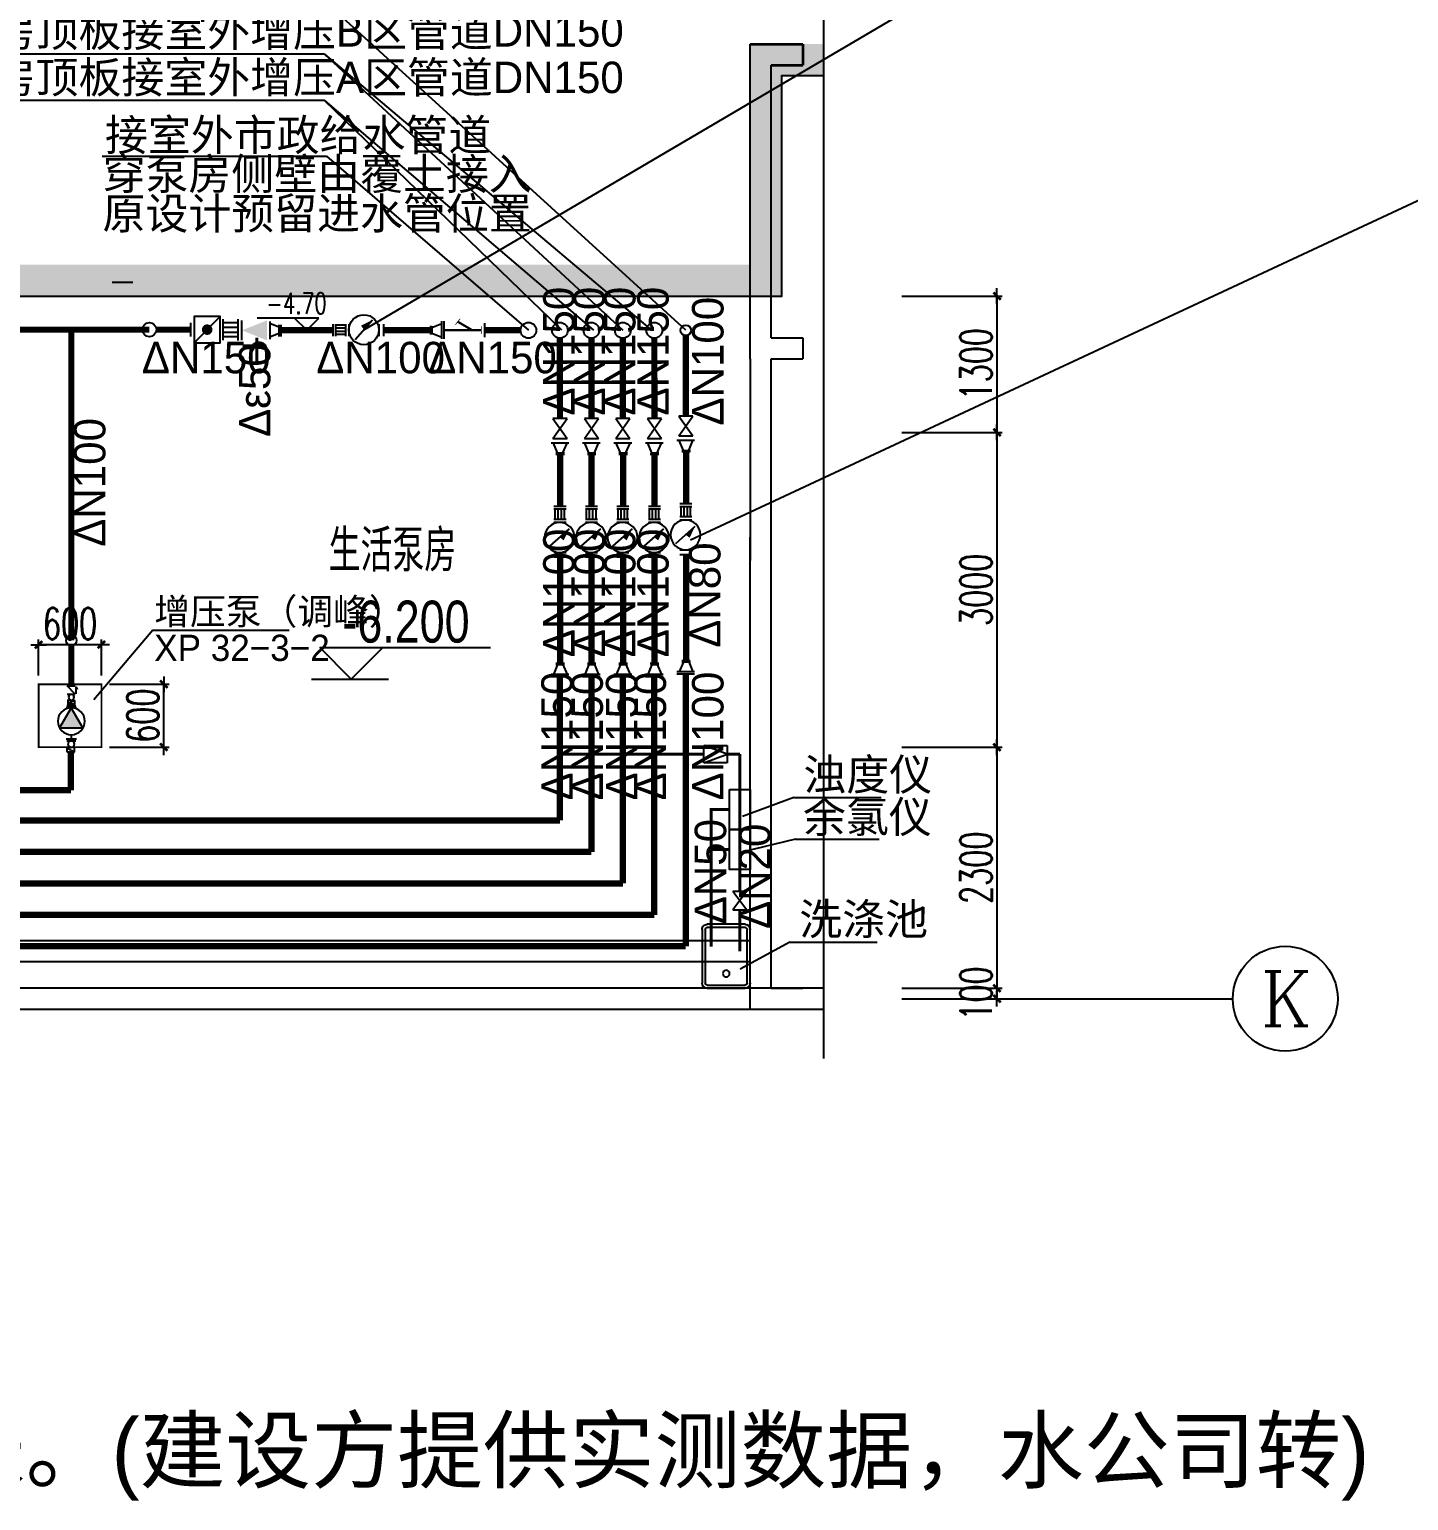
# Model space of a CAD drawing. Header units: millimetres. Extents: x 10779125 to 11142123, y -372083 to -144871.
# Drawn here: x 10981395 to 10994544, y -290511 to -276487 of the extents above; entities that cross this region are included whole.
import ezdxf
from ezdxf.enums import TextEntityAlignment as Align

# ---------------------------------------------------------------- set-up
doc = ezdxf.new("R2010")
doc.units = ezdxf.units.MM
doc.header["$LTSCALE"] = 1000
doc.header["$MEASUREMENT"] = 0
doc.header["$PDSIZE"] = -1
doc.linetypes.add('A-世伦路地下室北区_t3$0$DASH', pattern=[0.35, 0.25, -0.1])
doc.linetypes.add('DASH', pattern=[0.35, 0.25, -0.1])
doc.layers.get('0').update_dxf_attribs({"color": 255, "linetype": 'CONTINUOUS'})
doc.layers.get('Defpoints').update_dxf_attribs({"linetype": 'CONTINUOUS'})
for name, color, linetype in [('8', 8, 'CONTINUOUS'), ('_标注', 7, 'CONTINUOUS'), ('DIM_ELEV', 3, 'CONTINUOUS'), ('GPS-文字', 1, 'CONTINUOUS'), ('PUB_TEXT', 7, 'CONTINUOUS'), ('W_DIM', 4, 'CONTINUOUS'), ('WCSB', 7, 'CONTINUOUS'), ('WP_G_PJ', 7, 'CONTINUOUS'), ('XM-设备阀件', 7, 'CONTINUOUS'), ('中文', 4, 'CONTINUOUS'), ('给水管道', 7, 'CONTINUOUS')]:
    doc.layers.add(name, color=color, linetype=linetype)
doc.layers.add('Pkpm_砼墙', color=3, linetype='CONTINUOUS', lineweight=35)
doc.styles.add('-HZTXTROMANS', font='romans.shx', dxfattribs={"width": 0.8, "bigfont": 'hztxt.shx'})
doc.styles.add('_TCH_AXIS', font='COMPLEX', dxfattribs={"bigfont": 'GBCBIG'})
doc.styles.add('FHZ', font='romans', dxfattribs={"width": 0.67, "bigfont": 'fhztxt'})
doc.styles.add('hz', font='simplex', dxfattribs={"width": 0.7, "bigfont": 'hztxt'})
doc.styles.get("Standard").update_dxf_attribs({"font": 'symbol.ttf'})
doc.styles.add('暖通', font='bzxw.shx', dxfattribs={"width": 0.8, "bigfont": 'bzhz.shx'})
doc.dimstyles.new('DIMN-CD100', dxfattribs={"dimtxt": 300, "dimasz": 0.5, "dimexe": 50, "dimexo": 0, "dimgap": 50, "dimtad": 1, "dimdec": 0, "dimrnd": 5, "dimzin": 0, "dimdsep": 46, "dimtxsty": 'FHZ', "dimblk1": '_DIMX', "dimblk2": '_DIMX', "dimsah": 1, "dimcen": 0.09, "dimclrt": 7, "dimazin": 0, "dimtfac": 1, "dimtdec": 0, "dimtix": 1, "dimtmove": 2, "dimatfit": 3, "dimldrblk": '_DIMX', "dimfxl": 0, "dimtolj": 1, "dimtzin": 0, "dimarcsym": 0})

# ---------------------------------------------------------------- blocks, each defined once
blk = doc.blocks.new('12')
h = blk.add_hatch(color=0)
h.paths.add_polyline_path([(107, -112, 0.563664), (96, -119, 0.279047), (100, -126)])
h.paths.add_polyline_path([(100, -126, 0.563664), (111, -119, 0.279047), (107, -112)])
at = {"color": 0}
for p, q in [((49, -223), (158, -15)), ((49, -15), (158, -15)), ((49, -119), (49, -15)), ((49, -119), (49, -223)), ((49, -223), (158, -223)), ((158, -119), (158, -15)), ((158, -119), (158, -223))]:
    blk.add_line(p, q, dxfattribs=at)
blk.add_circle((103, -119), 7.62, dxfattribs=at)
blk = doc.blocks.new('zengya')
at = {"layer": 'XM-设备阀件'}
blk.add_hatch(color=256, dxfattribs=at).paths.add_polyline_path([(304, 226), (489, -95), (118, -95)])
h = blk.add_hatch(color=256, dxfattribs=at)
edge = h.paths.add_edge_path()
edge.add_ellipse((308, -449), major_axis=(-3.02, -3.02), ratio=1, start_angle=342.2798, end_angle=694.8949)
edge.add_ellipse((308, -449), major_axis=(-3.02, -3.02), ratio=1, start_angle=334.8949, end_angle=342.2798)
at = {"layer": 'W_DIM', "const_width": 30}
blk.add_lwpolyline([(-176, -401), (-176, 599), (824, 599), (824, -401)], close=True, dxfattribs=at)
at = {"layer": 'XM-设备阀件'}
for p, q in [((240, 444), (367, 572)), ((367, 572), (240, 572)), ((373, 262), (234, 262)), ((367, 444), (240, 444)), ((367, 279), (240, 279)), ((304, 342), (241, 342)), ((304, 342), (367, 342)), ((386, 232), (221, 232)), ((304, 197), (304, 232)), ((304, -202), (304, -268)), ((386, -268), (221, -268)), ((373, -298), (234, -298)), ((252, -479), (252, -419)), ((252, -479), (306, -451)), ((311, -447), (366, -419)), ((368, -479), (368, -419)), ((310, -479), (252, -479)), ((310, -479), (368, -479))]:
    blk.add_line(p, q, dxfattribs=at)
blk.add_lwpolyline([(225, 449), (225, 554), (212, 513)], dxfattribs=at)
blk.add_lwpolyline([(304, 226), (489, -95), (118, -95)], close=True, dxfattribs=at)
for centre, radius in [((304, 393), 45), ((304, 12), 214), ((304, -350), 52.5)]:
    blk.add_circle(centre, radius, dxfattribs=at)
at = {"layer": 'XM-设备阀件', "xscale": 0.5120000001043081, "yscale": 0.5119999999878928, "zscale": 0.5120000000000001, "rotation": 270}
blk.add_blockref('12', (365, 367), dxfattribs=at)
blk = doc.blocks.new('$VA034_1')
for p, q in [((-0.478, 0.603), (0.468, 0.603)), ((0.468, 0.603), (0.034, 0.802)), ((0.034, 0.802), (0.034, 0.593)), ((0.5, 0.4), (0.5, -0.4))]:
    blk.add_line(p, q)
blk.add_lwpolyline([(0.5, 0, 0, 0.8, 0), (-0.5, 0, 0.8, 0.8, 0)], format="xyseb")
at = {"width": 0.7, "flags": 1}
for tag, p in [('UNIT', (0.499, 0.001)), ('SPEC', (0.499, 0)), ('WHAT', (0.499, -0.002))]:
    blk.add_attdef(tag, p, '', height=0.001, dxfattribs=at)
blk = doc.blocks.new('$QC035_1')
blk.add_line((-93, -93), (93, 93))
blk.add_lwpolyline([(93, 93, 0, 50, 0), (-13, 22, 50, 50, 0)], format="xyseb")
blk.add_circle((0, 0), 150)
at = {"style": 'hz', "flags": 1}
for tag in ['UNIT', 'WHAT', 'SPEC']:
    blk.add_attdef(tag, (0, 0), '', height=0.001, dxfattribs=at)
blk = doc.blocks.new('$VA035_1')
for points, const_width in [([(-250, 0), (250, 0)], 30), ([(-250, -50), (-250, 50)], 10), ([(-128, 0), (67, -114)], 30), ([(250, -50), (250, 50)], 10), ([(35, -154), (99, -74)], 10)]:
    blk.add_lwpolyline(points, dxfattribs=dict(const_width=const_width))
at = {"flags": 1}
for tag in ['UNIT', 'WHAT', 'SPEC']:
    blk.add_attdef(tag, (0, 0), '', height=0.001, dxfattribs=at)
blk = doc.blocks.new('$VA004_1')
blk.add_lwpolyline([(-0.5, 0.5), (0.5, 0.5), (0.5, -0.5), (-0.5, -0.5), (-0.5, 0.5), (0.5, -0.5)])
at = {"const_width": 0.2}
blk.add_lwpolyline([(-0.1, 0, 1), (0.1, 0, 1)], format="xyb", close=True, dxfattribs=at)
at = {"width": 0.7, "flags": 1}
for tag, p in [('UNIT', (-0.027, 0.22)), ('SPEC', (-0.027, 0.218)), ('WHAT', (-0.027, 0.216))]:
    blk.add_attdef(tag, p, '', height=0.001, dxfattribs=at)
blk = doc.blocks.new('$WC_4')
for p, q in [((-255, 460), (255, 460)), ((-255, 430), (255, 430)), ((-305, 50), (-305, 410)), ((-275, 50), (-275, 410)), ((275, 410), (275, 50)), ((305, 410), (305, 50)), ((255, 30), (-255, 30)), ((255, 0), (-255, 0))]:
    blk.add_line(p, q)
blk.add_circle((-165, 230), 32.5)
for centre, radius, start, end in [((-255, 410), 50, 90, 180), ((-255, 410), 20, 90, 180), ((255, 410), 50, 0, 90), ((255, 410), 20, 0, 90), ((-255, 50), 50, 180, 270), ((-255, 50), 20, 180, 270), ((255, 50), 20, 270, 0), ((255, 50), 50, 270, 0)]:
    blk.add_arc(centre, radius, start, end)
at = {"style": 'hz', "width": 0.7, "flags": 1}
for tag in ['UNIT', 'WHAT', 'SPEC']:
    blk.add_attdef(tag, (0, 0), '', height=0.01, dxfattribs=at)
blk = doc.blocks.new('_DIMX')
at = {"color": 8}
blk.add_line((-150, 0), (150, 0), dxfattribs=at)
at = {"color": 8, "const_width": 50}
blk.add_lwpolyline([(-70, -70), (70, 70)], dxfattribs=at)
blk = doc.blocks.new('*D166')
at = {"layer": '_标注', "color": 0, "lineweight": -2, "transparency": 16777216}
for p, q in [((10982158, -282729), (10982726, -282729)), ((10982676, -282729), (10982676, -282728)), ((10982676, -283329), (10982676, -282729)), ((10982158, -283329), (10982726, -283329)), ((10982676, -283330), (10982676, -283330))]:
    blk.add_line(p, q, dxfattribs=at)
at = {"layer": 'Defpoints', "color": 0, "lineweight": -2, "transparency": 16777216}
for p in [(10982158, -282729, 0), (10982676, -282729), (10982158, -283329, 0)]:
    blk.add_point(p, dxfattribs=at)
at = {"layer": '_标注', "color": 0, "lineweight": -2, "transparency": 16777216, "xscale": 0.5, "yscale": 0.5, "zscale": 0.5}
for p, rotation in [((10982676, -282729), 270), ((10982676, -283329), 90)]:
    blk.add_blockref('_DIMX', p, dxfattribs=dict(at, rotation=rotation))
at = {"layer": '_标注', "color": 7, "transparency": 16777216, "insert": (10982476, -283029), "char_height": 300, "attachment_point": 5, "rotation": 90, "style": 'FHZ'}
blk.add_mtext('\\A1;600', dxfattribs=at)
blk = doc.blocks.new('*D167')
at = {"layer": '_标注', "color": 0, "lineweight": -2, "transparency": 16777216}
for p, q in [((10981482, -282352), (10981481, -282352)), ((10981482, -282646), (10981482, -282302)), ((10982082, -282352), (10981482, -282352)), ((10982082, -282646), (10982082, -282302)), ((10982083, -282352), (10982083, -282352))]:
    blk.add_line(p, q, dxfattribs=at)
at = {"layer": 'Defpoints', "color": 0, "lineweight": -2, "transparency": 16777216}
for p in [(10981482, -282352), (10981482, -282646, 0), (10982082, -282646)]:
    blk.add_point(p, dxfattribs=at)
at = {"layer": '_标注', "color": 0, "lineweight": -2, "transparency": 16777216, "xscale": 0.5, "yscale": 0.5, "zscale": 0.5}
blk.add_blockref('_DIMX', (10981482, -282352), dxfattribs=at)
at = {"layer": '_标注', "color": 0, "lineweight": -2, "transparency": 16777216, "xscale": 0.5, "yscale": 0.5, "zscale": 0.5, "rotation": 180}
blk.add_blockref('_DIMX', (10982082, -282352), dxfattribs=at)
at = {"layer": '_标注', "color": 7, "transparency": 16777216, "insert": (10981782, -282152), "char_height": 300, "attachment_point": 5, "style": 'FHZ'}
blk.add_mtext('\\A1;600', dxfattribs=at)

msp = doc.modelspace()

# ---------------------------------------------------------------- linework, layer by layer
at = {"color": 4}
for p, q in [((10984208.7, -276721.8, 0), (10980197.1, -276721.8, 0)), ((10984208.7, -276721.8, 0), (10987052.8, -279355.4, 0)), ((10984208.7, -277164.9, 0), (10980197.1, -277164.9, 0)), ((10984208.7, -277164.9, 0), (10986772.4, -279355.4, 0)), ((10982089.8, -277696.5, 0), (10984226.4, -277696.5, 0)), ((10982570.5, -282212.4, 0), (10982008.5, -282877.2, 0)), ((10982570.5, -282212.4, 0), (10983870.5, -282212.4, 0))]:
    msp.add_line(p, q, dxfattribs=at)
for p, q in [((10982934.8, -279414.7, 0), (10982934.8, -279283.6, 0)), ((10985326.4, -279437.1, 0), (10985326.4, -279268, 0)), ((10985348.3, -279437.1, 0), (10985348.3, -279268, 0)), ((10987586.6, -280172.5, 0), (10987720.6, -280360.9, 0)), ((10987586.6, -280360.9, 0), (10987720.6, -280172.5, 0)), ((10986386.6, -280197.5, 0), (10986520.6, -280385.9, 0)), ((10986386.6, -280385.9, 0), (10986520.6, -280197.5, 0)), ((10986686.6, -280197.5, 0), (10986820.6, -280385.9, 0)), ((10986686.6, -280385.9, 0), (10986820.6, -280197.5, 0)), ((10986986.6, -280197.5, 0), (10987120.6, -280385.9, 0)), ((10986986.6, -280385.9, 0), (10987120.6, -280197.5, 0)), ((10987286.6, -280197.5, 0), (10987420.6, -280385.9, 0)), ((10987286.6, -280385.9, 0), (10987420.6, -280197.5, 0)), ((10986537.3, -280429.9, 0), (10986368.2, -280429.9, 0)), ((10986837.3, -280429.9, 0), (10986668.2, -280429.9, 0)), ((10987137.3, -280429.9, 0), (10986968.2, -280429.9, 0)), ((10987437.3, -280429.9, 0), (10987268.2, -280429.9, 0)), ((10987737.3, -280404.9, 0), (10987568.2, -280404.9, 0)), ((10986537.3, -282635.3, 0), (10986368.2, -282635.3, 0)), ((10986537.3, -282657.3, 0), (10986368.2, -282657.3, 0)), ((10986837.3, -282635.3, 0), (10986668.2, -282635.3, 0)), ((10986837.3, -282657.3, 0), (10986668.2, -282657.3, 0)), ((10987137.3, -282635.3, 0), (10986968.2, -282635.3, 0)), ((10987137.3, -282657.3, 0), (10986968.2, -282657.3, 0)), ((10987437.3, -282635.3, 0), (10987268.2, -282635.3, 0)), ((10987437.3, -282657.3, 0), (10987268.2, -282657.3, 0)), ((10987737.3, -282610.3, 0), (10987568.2, -282610.3, 0)), ((10987737.3, -282632.3, 0), (10987568.2, -282632.3, 0)), ((10987825.2, -283312.1, 0), (10988048.2, -283312.1, 0)), ((10987825.2, -283479.3, 0), (10987825.2, -283312.1, 0)), ((10988048.2, -283395.7, 0), (10987825.2, -283312.1, 0)), ((10987825.2, -283479.3, 0), (10988048.2, -283395.7, 0)), ((10988048.2, -283312.1, 0), (10988048.2, -283479.3, 0)), ((10988235.7, -284700.4, 0), (10988100.7, -284880.4, 0)), ((10988100.7, -284700.4, 0), (10988235.7, -284880.4, 0)), ((10988100.7, -284700.4, 0), (10988235.7, -284700.4, 0)), ((10988100.7, -284880.4, 0), (10988235.7, -284880.4, 0)), ((10988100.7, -284880.4, 0), (10988235.7, -284880.4, 0))]:
    msp.add_line(p, q)
at = {"linetype": 'ByBlock'}
for p, q in [((10986386.6, -280385.9, 0), (10986520.6, -280385.9, 0)), ((10986686.6, -280385.9, 0), (10986820.6, -280385.9, 0)), ((10986986.6, -280385.9, 0), (10987120.6, -280385.9, 0)), ((10987286.6, -280385.9, 0), (10987420.6, -280385.9, 0)), ((10987586.6, -280360.9, 0), (10987720.6, -280360.9, 0))]:
    msp.add_line(p, q, dxfattribs=at)
at = {"color": 7}
msp.add_line((10988048.2, -283479.3, 0), (10987825.2, -283479.3, 0), dxfattribs=at)
at = {"color": 4, "elevation": 0}
for points in [[(10987652.8, -279355.4), (10984201.7, -276213.2)], [(10984208.7, -276721.8), (10987325.2, -279355.4)], [(10986470.6, -279355.4), (10984208.7, -277164.9)], [(10984226.4, -277696.5), (10986152.8, -279355.4)]]:
    msp.add_lwpolyline(points, dxfattribs=at)
at = {"color": 3, "const_width": 30, "elevation": 0}
for points in [[(10987825.2, -283395.7), (10986452.8, -283395.7)], [(10988168.2, -283395.7), (10988048.2, -283395.7)], [(10988168.2, -284700.4), (10988168.2, -283395.7)], [(10988168.2, -285274.7), (10988168.2, -284880.4)]]:
    msp.add_lwpolyline(points, dxfattribs=at)
at = {"layer": '8', "color": 8}
for p, q in [((10988268.2, -279627.3, 0), (10988268.2, -276627.3, 0)), ((10988468.2, -279427.3, 0), (10988468.2, -276827.3, 0)), ((10982382.5, -278898.5, 0), (10982182.5, -278898.5, 0)), ((10988468.2, -279427.3, 0), (10988768.2, -279427.3, 0)), ((10988768.2, -279427.3, 0), (10988768.2, -279627.3, 0)), ((10988468.2, -279627.3, 0), (10988768.2, -279627.3, 0)), ((10988268.2, -285827.3, 0), (10988268.2, -281327.3, 0)), ((10988468.2, -285627.3, 0), (10988468.2, -281327.3, 0)), ((10988968.2, -285627.3, 0), (10973805.7, -285627.3, 0)), ((10988468.2, -285627.3, 0), (10988768.2, -285627.3, 0)), ((10988968.2, -285827.3, 0), (10988968.2, -285627.3, 0)), ((10989713, -285727.3, 0), (10992868.5, -285727.3, 0)), ((10973748, -285827.3, 0), (10988968.2, -285827.3, 0)), ((10988268.2, -285827.3, 0), (10988768.2, -285827.3, 0))]:
    msp.add_line(p, q, dxfattribs=at)
at = {"layer": '8', "color": 8, "linetype": 'DASH', "ltscale": 200}
for p, q in [((10958082.5, -285172.2, 0), (10988268.2, -285172.2, 0)), ((10975202.2, -285372.2, 0), (10988268.2, -285372.2, 0))]:
    msp.add_line(p, q, dxfattribs=at)
at = {"layer": '8', "color": 8, "elevation": 0}
for points in [[(10988968.2, -286298.2), (10988968.2, -276070)], [(10973048.2, -277405.7), (10973048.2, -279029), (10988568.2, -279029), (10988568.2, -276927.3), (10988968.2, -276927.3)], [(10988268.2, -279627.3), (10988268.2, -281550.7)], [(10988468.2, -281327.3), (10988468.2, -279627.3)]]:
    msp.add_lwpolyline(points, dxfattribs=at)
at = {"layer": '8', "color": 8, "const_width": 300, "elevation": 0}
msp.add_lwpolyline([(10973198.2, -277405.7), (10973198.2, -278879), (10988418.2, -278879), (10988418.2, -276777.3), (10988968.2, -276777.3)], dxfattribs=at)
at = {"layer": '8', "color": 8}
msp.add_circle((10993368.5, -285727.3, 0), 500, dxfattribs=at)
at = {"layer": '_标注'}
for p, q in [((10984584, -279350.2, 0), (10998464.7, -271191.9)), ((10987696.4, -281351.2), (10999398.1, -275894)), ((10989713, -279029, 0), (10990669.8, -279029, 0)), ((10990619.8, -279029.5, 0), (10990619.8, -280328.6, 0)), ((10989713, -280329.1, 0), (10990669.8, -280329.1, 0)), ((10989713, -280329.1, 0), (10990669.8, -280329.1, 0)), ((10990619.8, -280329.6, 0), (10990619.8, -283328.6, 0)), ((10989713, -283329.1, 0), (10990669.8, -283329.1, 0)), ((10989713, -283329.1, 0), (10990669.8, -283329.1, 0)), ((10990619.8, -283329.6, 0), (10990619.8, -285626.8, 0)), ((10989713, -285627.3, 0), (10990669.8, -285627.3, 0)), ((10989713, -285627.3, 0), (10990669.8, -285627.3, 0)), ((10990619.8, -285626.8, 0), (10990619.8, -285626.3, 0)), ((10990619.8, -285627.3, 0), (10990619.8, -285727.3, 0)), ((10989713, -285727.3, 0), (10990669.8, -285727.3, 0)), ((10990619.8, -285727.8, 0), (10990619.8, -285728.3, 0))]:
    msp.add_line(p, q, dxfattribs=at)
at = {"layer": 'DIM_ELEV'}
for p, q in [((10984154.3, -279239.8, 0), (10983566.2, -279239.8, 0)), ((10984039.1, -279355, 0), (10983923.9, -279239.8, 0)), ((10984039.1, -279355, 0), (10984154.3, -279239.8, 0))]:
    msp.add_line(p, q, dxfattribs=at)
at = {"layer": 'GPS-文字', "linetype": 'Continuous'}
for p, q in [((10984463, -282680.4, 0), (10984163, -282380.4, 0)), ((10984163, -282380.4, 0), (10985792.4, -282380.4, 0)), ((10984463, -282680.4, 0), (10984763, -282380.4, 0)), ((10984083.7, -282680.4, 0), (10984818.3, -282680.4, 0))]:
    msp.add_line(p, q, dxfattribs=at)
at = {"layer": 'Pkpm_砼墙'}
for p, q in [((10988268.2, -276627.3, 0), (10988768.2, -276627.3, 0)), ((10988768.2, -276627.3, 0), (10988768.2, -276827.3, 0)), ((10988468.2, -276827.3, 0), (10988768.2, -276827.3, 0))]:
    msp.add_line(p, q, dxfattribs=at)
at = {"layer": 'W_DIM', "color": 7}
for p, q in [((10983687.7, -279272.5, 0), (10983687.7, -279438.7, 0)), ((10983773.3, -279326.1, 0), (10983687.7, -279290.2, 0)), ((10983773.7, -279303.8, 0), (10983773.7, -279414.7, 0)), ((10983791.2, -279303.8, 0), (10983791.2, -279414.7, 0)), ((10984287, -279295.7, 0), (10984287, -279411, 0)), ((10984440.2, -279295.7, 0), (10984440.2, -279411, 0)), ((10984726.7, -279295.7, 0), (10984726.7, -279411, 0)), ((10984770.7, -279295.7, 0), (10984770.7, -279411, 0)), ((10985219.6, -279314.3, 0), (10985219.6, -279395.7, 0)), ((10985231.6, -279329.9, 0), (10985326.4, -279290.2, 0)), ((10985231.6, -279314.9, 0), (10985231.6, -279396.3, 0)), ((10985231.6, -279329.9, 0), (10985231.6, -279381.3, 0)), ((10985735.5, -279422.4, 0), (10985735.5, -279288.4, 0)), ((10983773.3, -279385.1, 0), (10983687.7, -279421, 0)), ((10985231.6, -279381.3, 0), (10985326.4, -279421, 0)), ((10987720.6, -280172.5, 0), (10987586.6, -280172.5, 0)), ((10986520.6, -280197.5, 0), (10986386.6, -280197.5, 0)), ((10986820.6, -280197.5, 0), (10986686.6, -280197.5, 0)), ((10987120.6, -280197.5, 0), (10986986.6, -280197.5, 0)), ((10987420.6, -280197.5, 0), (10987286.6, -280197.5, 0)), ((10986430.1, -280524.7, 0), (10986390.4, -280429.9, 0)), ((10986481.5, -280524.7, 0), (10986521.2, -280429.9, 0)), ((10986730.1, -280524.7, 0), (10986690.4, -280429.9, 0)), ((10986781.5, -280524.7, 0), (10986821.2, -280429.9, 0)), ((10987030.1, -280524.7, 0), (10986990.4, -280429.9, 0)), ((10987081.5, -280524.7, 0), (10987121.2, -280429.9, 0)), ((10987330.1, -280524.7, 0), (10987290.4, -280429.9, 0)), ((10987381.5, -280524.7, 0), (10987421.2, -280429.9, 0)), ((10987630.1, -280499.7, 0), (10987590.4, -280404.9, 0)), ((10987681.5, -280499.7, 0), (10987721.2, -280404.9, 0)), ((10986414.5, -280536.7, 0), (10986495.9, -280536.7, 0)), ((10986415.1, -280524.7, 0), (10986496.5, -280524.7, 0)), ((10986430.1, -280524.7, 0), (10986481.5, -280524.7, 0)), ((10986714.5, -280536.7, 0), (10986795.9, -280536.7, 0)), ((10986715.1, -280524.7, 0), (10986796.5, -280524.7, 0)), ((10986730.1, -280524.7, 0), (10986781.5, -280524.7, 0)), ((10987014.5, -280536.7, 0), (10987095.9, -280536.7, 0)), ((10987015.1, -280524.7, 0), (10987096.5, -280524.7, 0)), ((10987030.1, -280524.7, 0), (10987081.5, -280524.7, 0)), ((10987314.5, -280536.7, 0), (10987395.9, -280536.7, 0)), ((10987315.1, -280524.7, 0), (10987396.5, -280524.7, 0)), ((10987330.1, -280524.7, 0), (10987381.5, -280524.7, 0)), ((10987614.5, -280511.7, 0), (10987695.9, -280511.7, 0)), ((10987615.1, -280499.7, 0), (10987696.5, -280499.7, 0)), ((10987630.1, -280499.7, 0), (10987681.5, -280499.7, 0)), ((10987595.9, -281007.4, 0), (10987711.2, -281007.4, 0)), ((10986395.9, -281032.4, 0), (10986511.2, -281032.4, 0)), ((10986695.9, -281032.4, 0), (10986811.2, -281032.4, 0)), ((10986995.9, -281032.4, 0), (10987111.2, -281032.4, 0)), ((10987295.9, -281032.4, 0), (10987411.2, -281032.4, 0)), ((10987595.9, -281160.7, 0), (10987711.2, -281160.7, 0)), ((10986395.9, -281185.7, 0), (10986511.2, -281185.7, 0)), ((10986695.9, -281185.7, 0), (10986811.2, -281185.7, 0)), ((10986995.9, -281185.7, 0), (10987111.2, -281185.7, 0)), ((10987295.9, -281185.7, 0), (10987411.2, -281185.7, 0)), ((10987595.9, -281447.1, 0), (10987711.2, -281447.1, 0)), ((10986395.9, -281472.1, 0), (10986511.2, -281472.1, 0)), ((10986395.9, -281516.1, 0), (10986511.2, -281516.1, 0)), ((10986695.9, -281472.1, 0), (10986811.2, -281472.1, 0)), ((10986695.9, -281516.1, 0), (10986811.2, -281516.1, 0)), ((10986995.9, -281472.1, 0), (10987111.2, -281472.1, 0)), ((10986995.9, -281516.1, 0), (10987111.2, -281516.1, 0)), ((10987295.9, -281472.1, 0), (10987411.2, -281472.1, 0)), ((10987295.9, -281516.1, 0), (10987411.2, -281516.1, 0)), ((10987595.9, -281491.1, 0), (10987711.2, -281491.1, 0)), ((10986430.1, -282540.6, 0), (10986390.4, -282635.3, 0)), ((10986414.5, -282528.6, 0), (10986495.9, -282528.6, 0)), ((10986415.1, -282540.6, 0), (10986496.5, -282540.6, 0)), ((10986430.1, -282540.6, 0), (10986481.5, -282540.6, 0)), ((10986481.5, -282540.6, 0), (10986521.2, -282635.3, 0)), ((10986730.1, -282540.6, 0), (10986690.4, -282635.3, 0)), ((10986714.5, -282528.6, 0), (10986795.9, -282528.6, 0)), ((10986715.1, -282540.6, 0), (10986796.5, -282540.6, 0)), ((10986730.1, -282540.6, 0), (10986781.5, -282540.6, 0)), ((10986781.5, -282540.6, 0), (10986821.2, -282635.3, 0)), ((10987030.1, -282540.6, 0), (10986990.4, -282635.3, 0)), ((10987014.5, -282528.6, 0), (10987095.9, -282528.6, 0)), ((10987015.1, -282540.6, 0), (10987096.5, -282540.6, 0)), ((10987030.1, -282540.6, 0), (10987081.5, -282540.6, 0)), ((10987081.5, -282540.6, 0), (10987121.2, -282635.3, 0)), ((10987330.1, -282540.6, 0), (10987290.4, -282635.3, 0)), ((10987314.5, -282528.6, 0), (10987395.9, -282528.6, 0)), ((10987315.1, -282540.6, 0), (10987396.5, -282540.6, 0)), ((10987330.1, -282540.6, 0), (10987381.5, -282540.6, 0)), ((10987381.5, -282540.6, 0), (10987421.2, -282635.3, 0)), ((10987630.1, -282515.6, 0), (10987590.4, -282610.3, 0)), ((10987614.5, -282503.6, 0), (10987695.9, -282503.6, 0)), ((10987615.1, -282515.6, 0), (10987696.5, -282515.6, 0)), ((10987630.1, -282515.6, 0), (10987681.5, -282515.6, 0)), ((10987681.5, -282515.6, 0), (10987721.2, -282610.3, 0))]:
    msp.add_line(p, q, dxfattribs=at)
at = {"layer": 'W_DIM'}
for p, q in [((10988683.9, -283810.2, 0), (10988192.2, -283989.4, 0)), ((10988683.9, -283810.2, 0), (10989516.9, -283810.2, 0)), ((10988698.1, -284207, 0), (10988198.5, -284325.8, 0)), ((10988698.1, -284207, 0), (10989497.6, -284207, 0)), ((10988644.6, -285188.6, 0), (10988171.3, -285446.2, 0)), ((10988644.6, -285188.6, 0), (10989477.6, -285188.6, 0))]:
    msp.add_line(p, q, dxfattribs=at)
at = {"layer": 'W_DIM', "color": 4, "const_width": 60, "elevation": 0}
for points in [[(10982538.5, -279349.2), (10962964, -279349.2)], [(10981794.5, -282311.8), (10981794.5, -279349.2)], [(10982605.5, -279349.2), (10982934.8, -279349.2)], [(10983791.2, -279355), (10984287, -279355)], [(10984770.7, -279355), (10985219.6, -279355)], [(10986077.8, -279355.4), (10985735.5, -279355.4)], [(10986453.6, -280197.5), (10986452.8, -279430.4)], [(10986753.6, -280197.5), (10986752.8, -279430.4)], [(10987053.6, -280197.5), (10987052.8, -279430.4)], [(10987353.6, -280197.5), (10987352.8, -279430.4)], [(10987653.6, -280172.5), (10987652.8, -279405.4)], [(10986455.2, -280536.7), (10986455.2, -281032.4)], [(10986755.2, -280536.7), (10986755.2, -281032.4)], [(10987055.2, -280536.7), (10987055.2, -281032.4)], [(10987355.2, -280536.7), (10987355.2, -281032.4)], [(10987655.2, -280511.7), (10987655.2, -281007.4)], [(10986455.2, -281516.1), (10986455.2, -282528.6)], [(10986755.2, -281516.1), (10986755.2, -282528.6)], [(10987055.2, -281516.1), (10987055.2, -282528.6)], [(10987355.2, -281516.1), (10987355.2, -282528.6)], [(10987655.2, -281491.1), (10987655.2, -282503.6)], [(10981794.5, -282745.6), (10981794.5, -282361.8)], [(10986452.8, -282657.3), (10986452.8, -284027.3)], [(10986752.8, -282657.3), (10986752.8, -284327.3)], [(10987052.8, -282657.3), (10987052.8, -284627.3)], [(10987352.8, -282657.3), (10987352.8, -284927.3)], [(10987652.8, -282632.3), (10987652.8, -285227.3)], [(10981790.8, -283376), (10981790.8, -283739.5)], [(10976882.5, -283739.5), (10981790.8, -283739.5)], [(10968878.3, -284027.3), (10986452.8, -284027.3)], [(10968213.2, -284327.3), (10986752.8, -284327.3)], [(10964878.3, -284627.3), (10987052.8, -284627.3)], [(10964213.2, -284927.3), (10987352.8, -284927.3)], [(10960876.2, -285227.3), (10987652.8, -285227.3)]]:
    msp.add_lwpolyline(points, dxfattribs=at)
at = {"layer": 'W_DIM', "color": 2, "linetype": 'A-世伦路地下室北区_t3$0$DASH', "ltscale": 50, "const_width": 30, "elevation": 0}
for points in [[(10983562.5, -279424.8), (10983562.5, -279652.2)], [(10988068.2, -283923.8), (10987894.8, -283923.8), (10987894.8, -285230.2)], [(10988068.2, -284303.8), (10987894.8, -284303.8)]]:
    msp.add_lwpolyline(points, dxfattribs=at)
at = {"layer": 'W_DIM', "elevation": 0}
for points in [[(10988068.2, -283733.8), (10988268.2, -283733.8), (10988268.2, -284113.8), (10988068.2, -284113.8)], [(10988068.2, -284113.8), (10988268.2, -284113.8), (10988268.2, -284493.8), (10988068.2, -284493.8)]]:
    msp.add_lwpolyline(points, close=True, dxfattribs=at)
at = {"layer": 'W_DIM', "color": 4}
for centre, radius in [((10982538.5, -279349.2, 0), 67.1), ((10981794.5, -282311.8, 0), 50)]:
    msp.add_circle(centre, radius, dxfattribs=at)
at = {"layer": '中文'}
for centre, radius in [((10986152.8, -279355.4, 0), 75), ((10986452.8, -279355.4, 0), 75), ((10986752.8, -279355.4, 0), 75), ((10987052.8, -279355.4, 0), 75), ((10987352.8, -279355.4, 0), 75), ((10987652.8, -279355.4, 0), 50)]:
    msp.add_circle(centre, radius, dxfattribs=at)
at = {"layer": '给水管道'}
for p, q in [((10983242.9, -279450.5, 0), (10983242.9, -279247.8, 0)), ((10983385.7, -279453.3, 0), (10983385.7, -279250.6, 0)), ((10984316.2, -279411, 0), (10984316.2, -279295.7, 0)), ((10984412.2, -279411, 0), (10984412.2, -279295.7, 0)), ((10986511.2, -281061.6, 0), (10986395.9, -281061.6, 0)), ((10986511.2, -281157.6, 0), (10986395.9, -281157.6, 0)), ((10986811.2, -281061.6, 0), (10986695.9, -281061.6, 0)), ((10986811.2, -281157.6, 0), (10986695.9, -281157.6, 0)), ((10987111.2, -281061.6, 0), (10986995.9, -281061.6, 0)), ((10987111.2, -281157.6, 0), (10986995.9, -281157.6, 0)), ((10987411.2, -281061.6, 0), (10987295.9, -281061.6, 0)), ((10987411.2, -281157.6, 0), (10987295.9, -281157.6, 0)), ((10987711.2, -281036.6, 0), (10987595.9, -281036.6, 0)), ((10987711.2, -281132.6, 0), (10987595.9, -281132.6, 0))]:
    msp.add_line(p, q, dxfattribs=at)
at = {"layer": '给水管道', "color": 7}
for p, q in [((10983385, -279285.2, 0), (10983242.9, -279285.2, 0)), ((10983385, -279328.3, 0), (10983242.9, -279328.3, 0)), ((10984411.7, -279307.2, 0), (10984316.2, -279307.2, 0)), ((10984411.7, -279336.1, 0), (10984316.2, -279336.1, 0)), ((10983385, -279375.6, 0), (10983242.9, -279375.6, 0)), ((10983385, -279418.7, 0), (10983242.9, -279418.7, 0)), ((10984411.7, -279368, 0), (10984316.2, -279368, 0)), ((10984411.7, -279396.9, 0), (10984316.2, -279396.9, 0)), ((10986407.4, -281157.1, 0), (10986407.4, -281061.6, 0)), ((10986436.4, -281157.1, 0), (10986436.4, -281061.6, 0)), ((10986468.2, -281157.1, 0), (10986468.2, -281061.6, 0)), ((10986497.1, -281157.1, 0), (10986497.1, -281061.6, 0)), ((10986707.4, -281157.1, 0), (10986707.4, -281061.6, 0)), ((10986736.4, -281157.1, 0), (10986736.4, -281061.6, 0)), ((10986768.2, -281157.1, 0), (10986768.2, -281061.6, 0)), ((10986797.1, -281157.1, 0), (10986797.1, -281061.6, 0)), ((10987007.4, -281157.1, 0), (10987007.4, -281061.6, 0)), ((10987036.4, -281157.1, 0), (10987036.4, -281061.6, 0)), ((10987068.2, -281157.1, 0), (10987068.2, -281061.6, 0)), ((10987097.1, -281157.1, 0), (10987097.1, -281061.6, 0)), ((10987307.4, -281157.1, 0), (10987307.4, -281061.6, 0)), ((10987336.4, -281157.1, 0), (10987336.4, -281061.6, 0)), ((10987368.2, -281157.1, 0), (10987368.2, -281061.6, 0)), ((10987397.1, -281157.1, 0), (10987397.1, -281061.6, 0)), ((10987607.4, -281132.1, 0), (10987607.4, -281036.6, 0)), ((10987636.4, -281132.1, 0), (10987636.4, -281036.6, 0)), ((10987668.2, -281132.1, 0), (10987668.2, -281036.6, 0)), ((10987697.1, -281132.1, 0), (10987697.1, -281036.6, 0))]:
    msp.add_line(p, q, dxfattribs=at)

# ---------------------------------------------------------------- block references
at = {"color": 7, "xscale": -0.5999999996274811, "yscale": 0.6000000000931323, "zscale": 0.6000000000000227, "rotation": 359.9999895056989}
msp.add_blockref('zengya', (10981976.6, -283088.7, 0), dxfattribs=at)
at = {"layer": '_标注', "xscale": 0.5, "yscale": 0.5, "zscale": 0.5}
for p, rotation in [((10990619.8, -279029, 0), 90), ((10990619.8, -280329.1, 0), 270), ((10990619.8, -280329.1, 0), 90), ((10990619.8, -283329.1, 0), 270), ((10990619.8, -283329.1, 0), 90), ((10990619.8, -285627.3, 0), 270), ((10990619.8, -285627.3, 0), 270), ((10990619.8, -285727.3, 0), 90)]:
    msp.add_blockref('_DIMX', p, dxfattribs=dict(at, rotation=rotation))
at = {"layer": 'W_DIM', "color": 7, "extrusion": (0, 0, -1), "yscale": 0.9503999999724329, "zscale": -0.950399999810978}
for p, xscale, rotation in [((-10984584, -279350.2, 0), -0.950399999810978, 356.6070266183725), ((-10987650.1, -281304.7, 0), 0.9503999998109779, 93.3929733816274), ((-10986450.1, -281329.7, 0), 0.9503999998109779, 93.3929733816274), ((-10986750.1, -281329.7, 0), 0.9503999998109779, 93.3929733816274), ((-10987050.1, -281329.7, 0), 0.9503999998109779, 93.3929733816274), ((-10987350.1, -281329.7, 0), 0.9503999998109779, 93.3929733816274)]:
    msp.add_blockref('$QC035_1', p, dxfattribs=dict(at, xscale=xscale, rotation=rotation))
at = {"layer": 'W_DIM', "color": 7, "rotation": 180}
for name, p, xscale, yscale, zscale in [('$VA034_1', (10983540.2, -279355.6, 0), 237.5999999996275, 237.6000000000931, 237.6), ('$VA035_1', (10985526.5, -279354.7, 0), 0.7127999998629093, 0.7127999998629093, 0.712800000000243)]:
    msp.add_blockref(name, p, dxfattribs=dict(at, xscale=xscale, yscale=yscale, zscale=zscale))
at = {"layer": 'WCSB', "xscale": -1, "rotation": 270}
msp.add_blockref('$WC_4', (10987808.2, -285322.3, 0), dxfattribs=at)
at = {"layer": 'WP_G_PJ', "extrusion": (0, 0, -1), "xscale": 250, "yscale": 250, "zscale": -249.9999999999999, "rotation": 180}
msp.add_blockref('$VA004_1', (-10983089.8, -279349.2, 0), dxfattribs=at)

# ---------------------------------------------------------------- texts
at = {"color": 4}
for s, height, p in [('穿泵房顶板接室外增压B区管道DN150', 300, (10980225.8, -276651.2, 0)), ('穿泵房顶板接室外增压A区管道DN150', 300, (10980225.8, -277094.3, 0)), ('接室外市政给水管道', 300, (10982115.4, -277643.4, 0)), ('穿泵房侧壁由覆土接入', 300, (10982091.8, -278014.2, 0)), ('原设计预留进水管位置', 300, (10982091.8, -278391.2, 0)), ('DN150', 300, (10982467.1, -279765.2, 0)), ('DN100', 300, (10984129.9, -279765.2, 0)), ('DN150', 300, (10985196.3, -279765.2, 0)), ('增压泵（调峰） ', 250, (10982585.1, -282160.3, 0)), ('CR 32-3-2', 250, (10982585.1, -282507.4, 0)), ('浊度仪', 300, (10988774.4, -283739.4, 0)), ('余氯仪', 300, (10988770.3, -284143.8, 0)), ('洗涤池', 300, (10988735.1, -285117.8, 0))]:
    msp.add_text(s, height=height, dxfattribs=at).set_placement(p)
for s, p in [('DN150', (10986593.1, -280167.3, 0)), ('DN150', (10986882.8, -280167.3, 0)), ('DN150', (10987172.8, -280167.3, 0)), ('DN150', (10987489.6, -280167.3, 0)), ('DN100', (10988012.6, -280263, 0)), ('De50', (10983691.6, -280371.8, 0)), ('DN100', (10982119.6, -281418.7, 0)), ('DN100', (10986593.1, -282472.6, 0)), ('DN100', (10986882.8, -282472.6, 0)), ('DN100', (10987172.8, -282472.6, 0)), ('DN100', (10987489.6, -282472.6, 0)), ('DN80', (10987983.5, -282381.4, 0)), ('DN150', (10986575.3, -283836.4, 0)), ('DN150', (10986862.6, -283836.4, 0)), ('DN150', (10987191, -283836.4, 0)), ('DN150', (10987464.6, -283836.4, 0)), ('DN100', (10988012.4, -283836.4, 0)), ('DN50', (10988038.2, -285017.3, 0)), ('DN20', (10988459.7, -285062.1, -13.8))]:
    msp.add_text(s, height=300, rotation=90, dxfattribs=at).set_placement(p)
msp.add_text('生活泵房梁下净高3.8米，板下净高4.2米。(建设方提供实测数据，水公司转)', height=600).set_placement((10966853, -290330.2, 168.8))
at = {"layer": '8', "color": 8, "style": '_TCH_AXIS'}
msp.add_text('K', height=519.1, dxfattribs=at).set_placement((10993133.6, -285986.8, 0), (10993603.3, -285986.8, 0), align=Align.FIT)
at = {"layer": '_标注', "color": 7, "char_height": 300, "attachment_point": 5, "rotation": 90, "style": 'FHZ'}
for s, insert in [('\\A1;1300', (10990419.8, -279679.1, 0)), ('\\A1;3000', (10990419.8, -281829.1, 0)), ('\\A1;2300', (10990419.8, -284478.2, 0)), ('\\A1;100', (10990419.8, -285677.3, 0))]:
    msp.add_mtext(s, dxfattribs=dict(at, insert=insert))
at = {"layer": 'GPS-文字', "linetype": 'Continuous', "style": '暖通', "width": 0.8}
for s, p in [('生活泵房', (10984248.1, -281655.2, 0)), ('-6.200', (10984378.6, -282332.2, 0))]:
    msp.add_text(s, height=400, dxfattribs=at).set_placement(p)
at = {"layer": 'PUB_TEXT', "style": '-HZTXTROMANS', "width": 0.7}
msp.add_text('-4.70', height=200, dxfattribs=at).set_placement((10983654.7, -279196.9, 0))

# ---------------------------------------------------------------- dimensions: what is measured, and where the dimension line sits
at = {"layer": '_标注'}
dim = msp.add_linear_dim(base=(10981482.5, -282352.3, 0), p1=(10982082.5, -282645.5, 0), p2=(10981482.5, -282645.5, 0), dimstyle='DIMN-CD100', dxfattribs=at)
dim.commit()
dim.dimension.update_dxf_attribs({"geometry": '*D167', "text_midpoint": (10981782.5, -282152.3, 0)})
dim = msp.add_linear_dim(base=(10982675.8, -282729.1, 0), p1=(10982158.2, -283329.1, 0), p2=(10982158.2, -282729.1, 0), angle=90, dimstyle='DIMN-CD100', dxfattribs=at)
dim.commit()
dim.dimension.update_dxf_attribs({"geometry": '*D166', "text_midpoint": (10982475.8, -283029.1, 0)})

doc.saveas('drawing.dxf')
